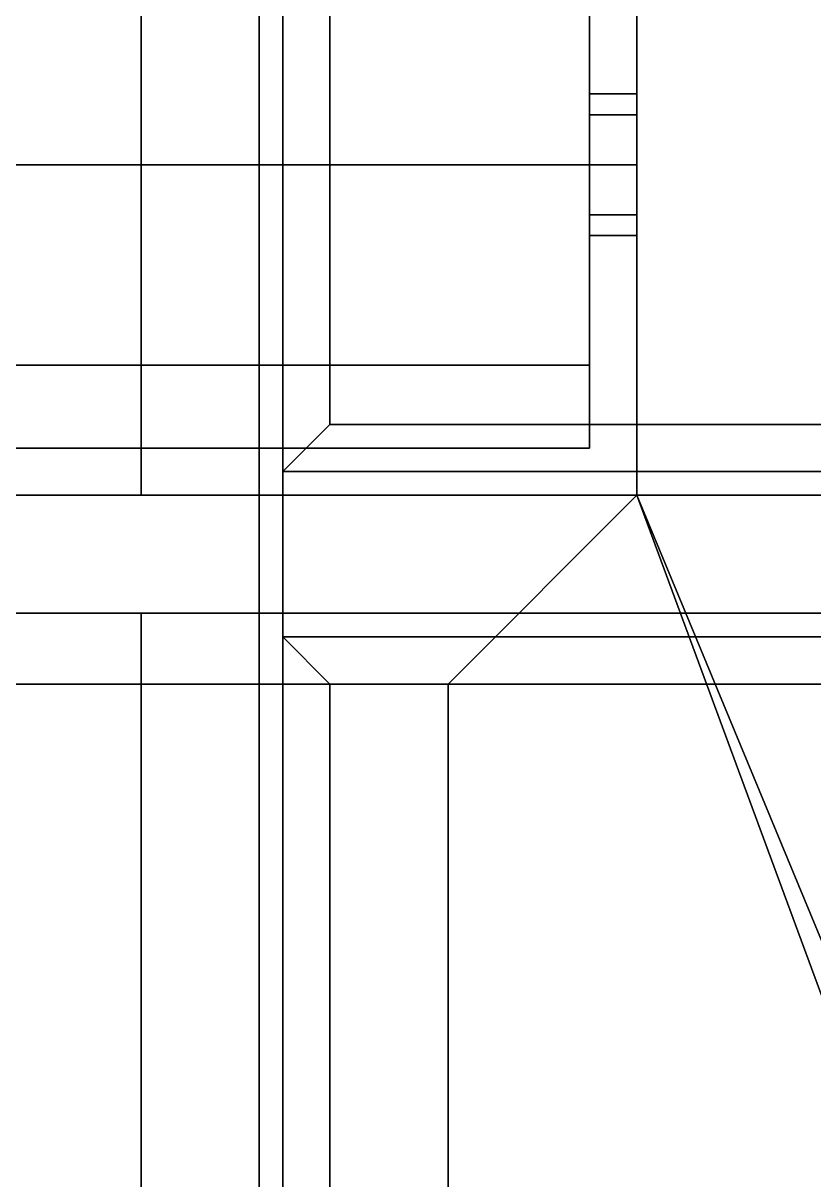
# Model space of a CAD drawing. Header units: millimetres. Extents: x -1.1 to 1.1, y -3.2 to 7.8.
# Drawn here: x 0.07 to 0.405, y -0.81 to -0.32 of the extents above; entities that cross this region are included whole.
import ezdxf

# ---------------------------------------------------------------- set-up
doc = ezdxf.new("R2010")
doc.units = ezdxf.units.MM
for name, color, linetype in [('cargo_box', 3, 'Continuous'), ('cargo_cargo', 3, 'Continuous'), ('tent', 2, 'Continuous')]:
    doc.layers.add(name, color=color, linetype=linetype)

msp = doc.modelspace()

# ---------------------------------------------------------------- linework, layer by layer
at = {"layer": 'cargo_box'}
for points in [[(1.06, -2.28, 1.26), (0.33, -0.52, 1.26), (0.33, -0.24, 1.26), (1.06, -0.06, 1.26)], [(0.33, -0.52, 1.34), (0.98, -2.28, 1.34), (0.98, -0.14, 1.34), (0.33, -0.24, 1.34)], [(0.33, -0.52, 1.26), (0.33, -0.52, 1.34), (0.33, -0.24, 1.34), (0.33, -0.24, 1.26)], [(0.31, -0.29515, 1.21515), (0.31, -0.26, 1.3), (0.31, -0.35, 1.3), (0.31, -0.35879, 1.27879)], [(0.31, -0.26, 1.3), (0.31, -0.29515, 1.38485), (0.31, -0.35879, 1.32121), (0.31, -0.35, 1.3)], [(0.31, -0.38, 1.42), (0.31, -0.29515, 1.38485), (-0.31, -0.29515, 1.38485), (-0.31, -0.38, 1.42)], [(0.31, -0.29515, 1.21515), (0.31, -0.38, 1.18), (-0.31, -0.38, 1.18), (-0.31, -0.29515, 1.21515)], [(0.31, -0.38, 1.18), (0.31, -0.29515, 1.21515), (0.31, -0.35879, 1.27879), (0.31, -0.38, 1.27)], [(0.31, -0.29515, 1.38485), (0.31, -0.38, 1.42), (0.31, -0.38, 1.33), (0.31, -0.35879, 1.32121)], [(0.31, -0.35879, 1.27879), (0.31, -0.35, 1.3), (0.33, -0.35, 1.3), (0.33, -0.35879, 1.27879)], [(0.31, -0.35, 1.3), (0.31, -0.35879, 1.32121), (0.33, -0.35879, 1.32121), (0.33, -0.35, 1.3)], [(0.31, -0.38, 1.27), (0.31, -0.35879, 1.27879), (0.33, -0.35879, 1.27879), (0.33, -0.38, 1.27)], [(0.31, -0.35879, 1.32121), (0.31, -0.38, 1.33), (0.33, -0.38, 1.33), (0.33, -0.35879, 1.32121)], [(0.31, -0.46485, 1.38485), (0.31, -0.38, 1.42), (-0.31, -0.38, 1.42), (-0.31, -0.46485, 1.38485)], [(0.31, -0.38, 1.18), (0.31, -0.46485, 1.21515), (-0.31, -0.46485, 1.21515), (-0.31, -0.38, 1.18)], [(0.31, -0.46485, 1.21515), (0.31, -0.38, 1.18), (0.31, -0.38, 1.27), (0.31, -0.40121, 1.27879)], [(0.31, -0.38, 1.42), (0.31, -0.46485, 1.38485), (0.31, -0.40121, 1.32121), (0.31, -0.38, 1.33)], [(0.31, -0.40121, 1.27879), (0.31, -0.38, 1.27), (0.33, -0.38, 1.27), (0.33, -0.40121, 1.27879)], [(0.31, -0.38, 1.33), (0.31, -0.40121, 1.32121), (0.33, -0.40121, 1.32121), (0.33, -0.38, 1.33)], [(0.31, -0.5, 1.3), (0.31, -0.46485, 1.21515), (0.31, -0.40121, 1.27879), (0.31, -0.41, 1.3)], [(0.31, -0.46485, 1.38485), (0.31, -0.5, 1.3), (0.31, -0.41, 1.3), (0.31, -0.40121, 1.32121)], [(0.31, -0.41, 1.3), (0.31, -0.40121, 1.27879), (0.33, -0.40121, 1.27879), (0.33, -0.41, 1.3)], [(0.31, -0.40121, 1.32121), (0.31, -0.41, 1.3), (0.33, -0.41, 1.3), (0.33, -0.40121, 1.32121)], [(0.31, -0.5, 1.3), (0.31, -0.46485, 1.38485), (-0.31, -0.46485, 1.38485), (-0.31, -0.5, 1.3)], [(0.31, -0.46485, 1.21515), (0.31, -0.5, 1.3), (-0.31, -0.5, 1.3), (-0.31, -0.46485, 1.21515)], [(-1.06, -2.28, 1.26), (-0.33, -0.52, 1.26), (0.33, -0.52, 1.26), (1.06, -2.28, 1.26)], [(-0.33, -0.52, 1.26), (-0.33, -0.52, 1.34), (0.33, -0.52, 1.34), (0.33, -0.52, 1.26)], [(0.25, -0.6, 1.34), (0.33, -0.52, 1.34), (-0.33, -0.52, 1.34), (-0.25, -0.6, 1.34)], [(0.98, -2.28, 1.34), (0.33, -0.52, 1.34), (0.25, -0.6, 1.34), (0.25, -1.25, 1.34)], [(0.25, -1.25, 1.36), (0.25, -0.6, 1.36), (-0.25, -0.6, 1.36), (-0.25, -1.25, 1.36)], [(0.25, -0.6, 1.36), (0.25, -0.6, 1.34), (-0.25, -0.6, 1.34), (-0.25, -0.6, 1.36)], [(0.25, -1.25, 1.34), (0.25, -0.6, 1.34), (0.25, -0.6, 1.36), (0.25, -1.25, 1.36)]]:
    msp.add_3dface(points, dxfattribs=at)
at = {"layer": 'cargo_cargo'}
for points in [[(0.12, -0.52, 2.92), (0.12, -0.12, 2.92), (0.12, -0.12, 2.89), (0.12, -0.52, 2.89)], [(0.17, -0.52, 2.92), (0.17, -0.12, 2.92), (0.12, -0.12, 2.92), (0.12, -0.52, 2.92)], [(0.12, -0.52, 2.89), (0.12, -0.12, 2.89), (0.17, -0.12, 2.89), (0.17, -0.52, 2.89)], [(0.17, -0.12, 2.89), (0.17, -0.12, 2.92), (0.17, -0.52, 2.92), (0.17, -0.52, 2.89)], [(0.41, -0.15, 1.08), (-0.41, -0.15, 1.08), (-0.41, -2.49, 1.08), (0.41, -2.49, 1.08)], [(-0.17, -0.52, 2.89), (0.17, -0.52, 2.89), (0.17, -0.57, 2.89), (-0.17, -0.57, 2.89)], [(-0.17, -0.57, 2.92), (0.17, -0.57, 2.92), (0.17, -0.52, 2.92), (-0.17, -0.52, 2.92)], [(-0.12, -0.52, 2.92), (0.12, -0.52, 2.92), (0.12, -0.52, 2.89), (-0.12, -0.52, 2.89)], [(0.52, -0.52, 2.86), (0.17, -0.52, 2.92), (0.17, -0.57, 2.92), (0.52, -0.57, 2.86)], [(0.51, -0.57, 2.83), (0.17, -0.57, 2.89), (0.17, -0.52, 2.89), (0.51, -0.52, 2.83)], [(0.17, -0.52, 2.89), (0.17, -0.52, 2.92), (0.52, -0.52, 2.86), (0.51, -0.52, 2.83)], [(0.12, -0.57, 2.89), (0.12, -0.57, 2.92), (-0.12, -0.57, 2.92), (-0.12, -0.57, 2.89)], [(0.12, -1.02, 2.89), (0.12, -0.57, 2.89), (0.17, -0.57, 2.89), (0.17, -1.02, 2.89)], [(0.17, -1.02, 2.92), (0.17, -0.57, 2.92), (0.12, -0.57, 2.92), (0.12, -1.02, 2.92)], [(0.12, -1.02, 2.92), (0.12, -0.57, 2.92), (0.12, -0.57, 2.89), (0.12, -1.02, 2.89)], [(0.52, -0.57, 2.86), (0.17, -0.57, 2.92), (0.17, -0.57, 2.89), (0.51, -0.57, 2.83)], [(0.17, -0.57, 2.89), (0.17, -0.57, 2.92), (0.17, -1.02, 2.92), (0.17, -1.02, 2.89)]]:
    msp.add_3dface(points, dxfattribs=at)
at = {"layer": 'tent'}
for points in [[(-0.18, -2.55, 2.93), (0.18, -2.55, 2.93), (0.18, -0.06, 2.93), (-0.18, -0.06, 2.93)], [(0.2, -0.15, 2.91), (0.18, -0.13, 2.93), (0.18, -0.51, 2.93), (0.2, -0.49, 2.91)], [(0.51, -0.15, 2.86), (0.2, -0.15, 2.91), (0.2, -0.49, 2.91), (0.51, -0.49, 2.86)], [(0.51, -0.49, 2.86), (0.2, -0.49, 2.91), (0.18, -0.51, 2.93), (0.52, -0.51, 2.87)], [(0.52, -0.51, 2.87), (0.18, -0.51, 2.93), (0.18, -0.58, 2.93), (0.52, -0.58, 2.87)], [(0.52, -0.58, 2.87), (0.18, -0.58, 2.93), (0.2, -0.6, 2.91), (0.51, -0.6, 2.86)], [(0.2, -0.6, 2.91), (0.18, -0.58, 2.93), (0.18, -1.01, 2.93), (0.2, -0.99, 2.91)], [(0.51, -0.6, 2.86), (0.2, -0.6, 2.91), (0.2, -0.99, 2.91), (0.51, -0.99, 2.86)]]:
    msp.add_3dface(points, dxfattribs=at)

doc.saveas('drawing.dxf')
